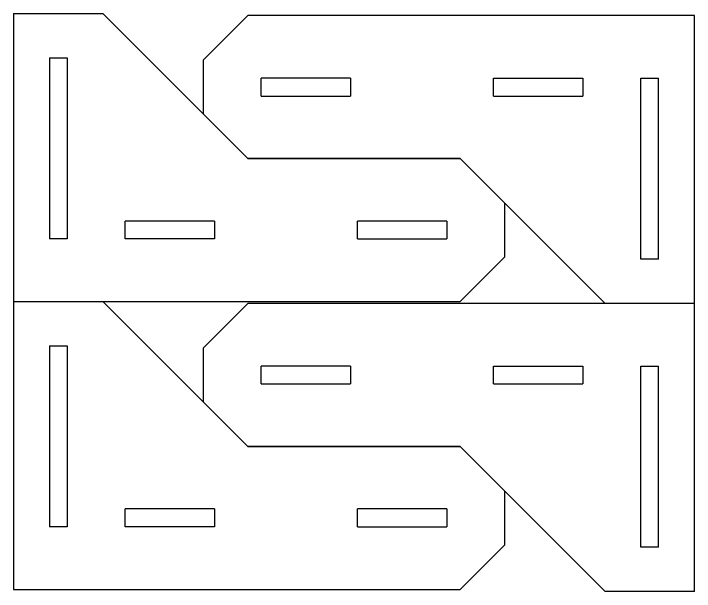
# Model space of a CAD drawing. Header units: millimetres. Extents: x -974 to 1122, y -177 to 977.
# Drawn here: x 117.7 to 193.9, y 846.3 to 911 of the extents above; entities that cross this region are included whole.
import ezdxf

# ---------------------------------------------------------------- set-up
doc = ezdxf.new("R2010")
doc.units = ezdxf.units.MM
doc.layers.add('Default', color=7, linetype='Continuous')
doc.layers.add('LEG', color=7, linetype='Continuous')

# ---------------------------------------------------------------- blocks, each defined once
blk = doc.blocks.new('SE')
at = {"layer": 'LEG', "color": 7, "linetype": 'Continuous'}
for p, q in [((117.7, 910.983), (117.7, 878.755)), ((117.7, 910.983), (127.7, 910.983)), ((127.7, 910.983), (143.928, 894.755)), ((121.7, 906.019), (121.7, 885.755)), ((121.7, 906.019), (123.7, 906.019)), ((123.7, 906.019), (123.7, 885.755)), ((167.7, 894.755), (143.928, 894.755)), ((172.7, 889.755), (167.7, 894.755)), ((172.7, 883.755), (172.7, 889.755)), ((140.2, 887.755), (130.2, 887.755)), ((130.2, 885.755), (130.2, 887.755)), ((140.2, 887.755), (140.2, 885.755)), ((166.2, 887.755), (156.2, 887.755)), ((156.2, 885.755), (156.2, 887.755)), ((166.2, 887.755), (166.2, 885.755)), ((123.7, 885.755), (121.7, 885.755)), ((140.2, 885.755), (130.2, 885.755)), ((156.2, 885.755), (166.2, 885.755)), ((167.7, 878.755), (172.7, 883.755)), ((117.7, 878.755), (167.7, 878.755))]:
    blk.add_line(p, q, dxfattribs=at)
blk = doc.blocks.new('SE59')
at = {"layer": 'LEG', "color": 7, "linetype": 'Continuous'}
for p, q in [((117.7, 878.755), (117.7, 846.528)), ((117.7, 878.755), (127.7, 878.755)), ((127.7, 878.755), (143.928, 862.528)), ((121.7, 873.792), (121.7, 853.528)), ((121.7, 873.792), (123.7, 873.792)), ((123.7, 873.792), (123.7, 853.528)), ((167.7, 862.528), (143.928, 862.528)), ((172.7, 857.528), (167.7, 862.528)), ((172.7, 851.528), (172.7, 857.528)), ((140.2, 855.528), (130.2, 855.528)), ((130.2, 853.528), (130.2, 855.528)), ((140.2, 855.528), (140.2, 853.528)), ((166.2, 855.528), (156.2, 855.528)), ((156.2, 853.528), (156.2, 855.528)), ((166.2, 855.528), (166.2, 853.528)), ((123.7, 853.528), (121.7, 853.528)), ((140.2, 853.528), (130.2, 853.528)), ((156.2, 853.528), (166.2, 853.528)), ((167.7, 846.528), (172.7, 851.528)), ((117.7, 846.528), (167.7, 846.528))]:
    blk.add_line(p, q, dxfattribs=at)
blk = doc.blocks.new('SE60')
at = {"layer": 'LEG', "color": 7, "linetype": 'Continuous'}
for p, q in [((143.928, 910.755), (138.928, 905.755)), ((193.928, 910.755), (143.928, 910.755)), ((193.928, 878.528), (193.928, 910.755)), ((138.928, 905.755), (138.928, 899.755)), ((155.428, 903.755), (145.428, 903.755)), ((145.428, 901.755), (145.428, 903.755)), ((155.428, 903.755), (155.428, 901.755)), ((171.428, 903.755), (181.428, 903.755)), ((171.428, 901.755), (171.428, 903.755)), ((181.428, 903.755), (181.428, 901.755)), ((187.928, 903.755), (189.928, 903.755)), ((187.928, 883.491), (187.928, 903.755)), ((189.928, 883.491), (189.928, 903.755)), ((145.428, 901.755), (155.428, 901.755)), ((171.428, 901.755), (181.428, 901.755)), ((138.928, 899.755), (143.928, 894.755)), ((143.928, 894.755), (167.7, 894.755)), ((183.928, 878.528), (167.7, 894.755)), ((189.928, 883.491), (187.928, 883.491)), ((193.928, 878.528), (183.928, 878.528))]:
    blk.add_line(p, q, dxfattribs=at)
blk = doc.blocks.new('SE61')
at = {"layer": 'LEG', "color": 7, "linetype": 'Continuous'}
for p, q in [((143.928, 878.528), (138.928, 873.528)), ((193.928, 878.528), (143.928, 878.528)), ((193.928, 846.3), (193.928, 878.528)), ((138.928, 873.528), (138.928, 867.528)), ((155.428, 871.528), (145.428, 871.528)), ((145.428, 869.528), (145.428, 871.528)), ((155.428, 871.528), (155.428, 869.528)), ((171.428, 871.528), (181.428, 871.528)), ((171.428, 869.528), (171.428, 871.528)), ((181.428, 871.528), (181.428, 869.528)), ((187.928, 871.528), (189.928, 871.528)), ((187.928, 851.264), (187.928, 871.528)), ((189.928, 851.264), (189.928, 871.528)), ((145.428, 869.528), (155.428, 869.528)), ((171.428, 869.528), (181.428, 869.528)), ((138.928, 867.528), (143.928, 862.528)), ((143.928, 862.528), (167.7, 862.528)), ((183.928, 846.3), (167.7, 862.528)), ((189.928, 851.264), (187.928, 851.264)), ((193.928, 846.3), (183.928, 846.3))]:
    blk.add_line(p, q, dxfattribs=at)

msp = doc.modelspace()

# ---------------------------------------------------------------- block references
at = {"layer": 'Default'}
for name in ['SE', 'SE60', 'SE59', 'SE61']:
    msp.add_blockref(name, (0, 0), dxfattribs=at)

doc.saveas('drawing.dxf')
